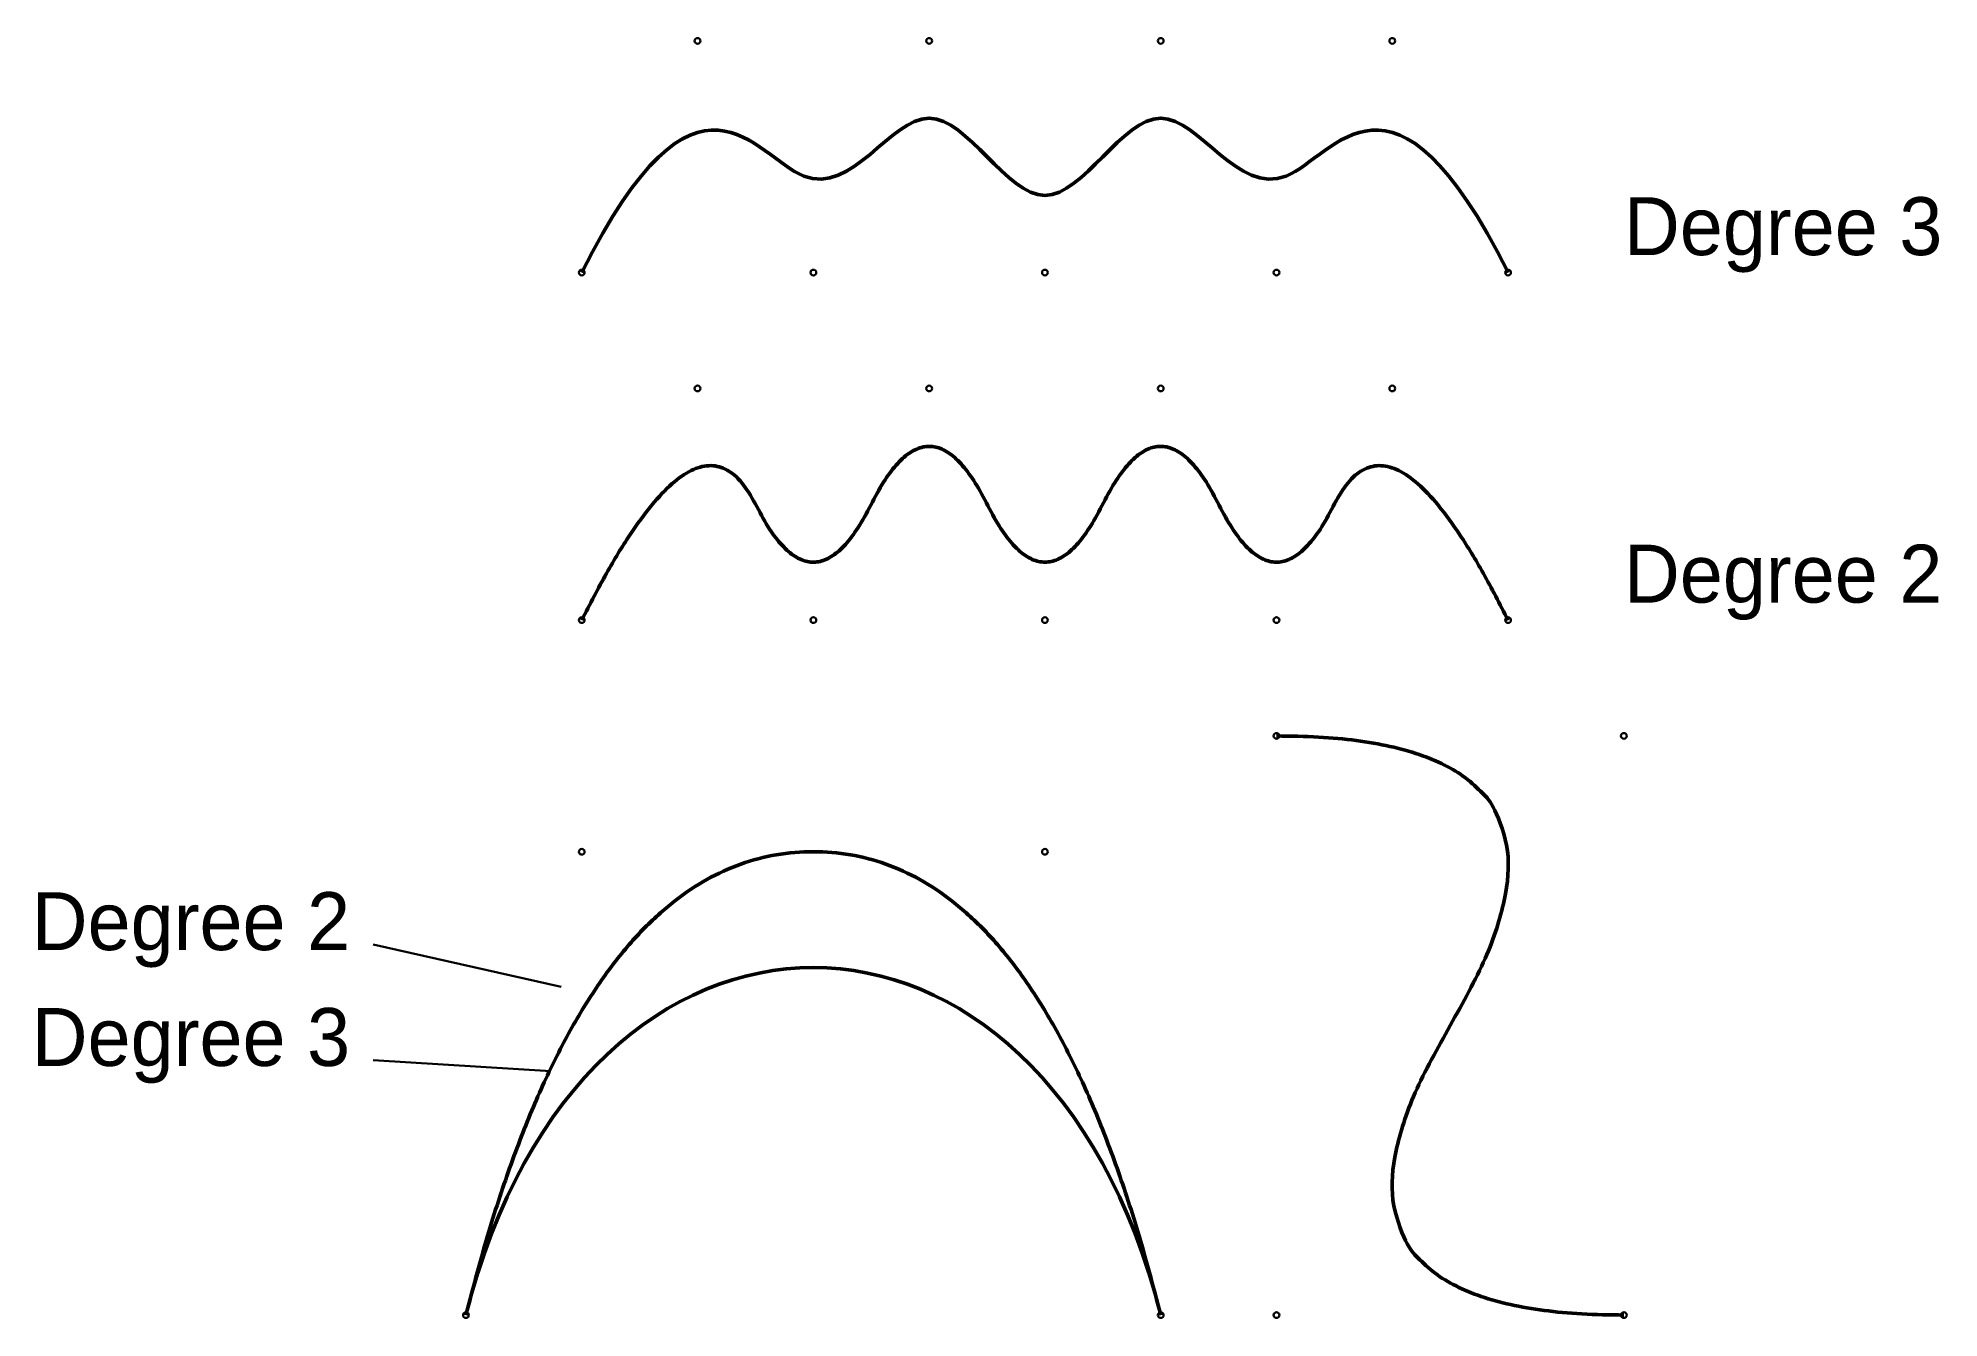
# Model space of a CAD drawing. Header units: millimetres. Extents: x -27 to 137, y 10 to 120.
import ezdxf

# ---------------------------------------------------------------- set-up
doc = ezdxf.new("R2010")
doc.units = ezdxf.units.MM
doc.layers.get('0').update_dxf_attribs({"linetype": 'CONTINUOUS', "lineweight": 50})
doc.layers.add('labels', color=7, linetype='CONTINUOUS', lineweight=30)
doc.layers.add('points', color=3, linetype='CONTINUOUS', lineweight=30)

msp = doc.modelspace()

# ---------------------------------------------------------------- linework, layer by layer
for points, degree in [([(20, 100), (30, 120), (40, 100), (50, 120), (60, 100), (70, 120), (80, 100), (90, 120), (100, 100)], 3), ([(20, 70), (30, 90), (40, 70), (50, 90), (60, 70), (70, 90), (80, 70), (90, 90), (100, 70)], 2), ([(80, 60), (110, 60), (80, 10), (110, 10)], 2), ([(10, 10), (20, 50), (60, 50), (70, 10)], 2), ([(10, 10), (20, 50), (60, 50), (70, 10)], 3)]:
    msp.add_open_spline(points, degree=degree)
at = {"layer": 'labels'}
for p, q in [((2, 42), (18.23, 38.33)), ((17.32, 31.06), (2, 32))]:
    msp.add_line(p, q, dxfattribs=at)
at = {"layer": 'points'}
for centre in [(30, 120), (50, 120), (70, 120), (90, 120), (20, 100), (40, 100), (60, 100), (80, 100), (100, 100), (30, 90), (50, 90), (70, 90), (90, 90), (20, 70), (40, 70), (60, 70), (80, 70), (100, 70), (80, 60), (110, 60), (20, 50), (60, 50), (10, 10), (70, 10), (80, 10), (110, 10)]:
    msp.add_circle(centre, 0.25, dxfattribs=at)

# ---------------------------------------------------------------- texts
at = {"layer": 'labels', "char_height": 5, "width": 100}
for s, insert, attachment_point in [('Degree\\~3', (110, 100), 7), ('Degree\\~2', (110, 70), 7), ('Degree\\~2', (0, 40), 9), ('Degree\\~3', (0, 30), 9)]:
    msp.add_mtext(s, dxfattribs=dict(at, insert=insert, attachment_point=attachment_point))

doc.saveas('drawing.dxf')
